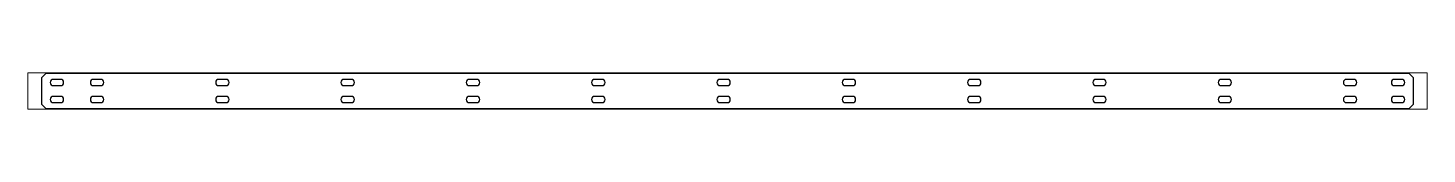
# Paper-space layout 'Layout1' of a CAD drawing. Header units: millimetres. Extents: x 0 to 257, y 94 to 101.
# The model-space entities are those that its viewports show. They can reach past a viewport. Long polylines and large blocks are cut down to what shows.
import ezdxf

# ---------------------------------------------------------------- set-up
doc = ezdxf.new("R2010")
doc.units = ezdxf.units.MM
doc.header["$LTSCALE"] = 25
doc.layers.add('3_Pezzi', color=7, linetype='Continuous')
doc.layers.add('5_Bulloni', color=7, linetype='Continuous')

msp = doc.modelspace()

# ---------------------------------------------------------------- linework, layer by layer
at = {"layer": '3_Pezzi', "color": 3, "linetype": 'Continuous'}
for p, q in [((0, 15), (5, 20)), ((5, 20), (1527.5, 20)), ((1527.5, 20), (1532.5, 15)), ((0, -15), (0, 15)), ((1532.5, 15), (1532.5, -15)), ((5, -20), (0, -15)), ((1532.5, -15), (1527.5, -20)), ((1527.5, -20), (5, -20))]:
    msp.add_line(p, q, dxfattribs=at)
at = {"layer": '5_Bulloni', "color": 4, "linetype": 'Continuous'}
for p, q in [((21, 13), (13, 13)), ((13, 6), (21, 6)), ((65.9, 13), (57.9, 13)), ((57.9, 6), (65.9, 6)), ((205.9, 13), (197.9, 13)), ((197.9, 6), (205.9, 6)), ((345.9, 13), (337.9, 13)), ((337.9, 6), (345.9, 6)), ((485.9, 13), (477.9, 13)), ((477.9, 6), (485.9, 6)), ((625.9, 13), (617.9, 13)), ((617.9, 6), (625.9, 6)), ((765.9, 13), (757.9, 13)), ((757.9, 6), (765.9, 6)), ((905.9, 13), (897.9, 13)), ((897.9, 6), (905.9, 6)), ((1045.9, 13), (1037.9, 13)), ((1037.9, 6), (1045.9, 6)), ((1185.9, 13), (1177.9, 13)), ((1177.9, 6), (1185.9, 6)), ((1325.9, 13), (1317.9, 13)), ((1317.9, 6), (1325.9, 6)), ((1465.9, 13), (1457.9, 13)), ((1457.9, 6), (1465.9, 6)), ((1519.5, 13), (1511.5, 13)), ((1511.5, 6), (1519.5, 6)), ((21, -6), (13, -6)), ((13, -13), (21, -13)), ((65.9, -6), (57.9, -6)), ((57.9, -13), (65.9, -13)), ((205.9, -6), (197.9, -6)), ((197.9, -13), (205.9, -13)), ((345.9, -6), (337.9, -6)), ((337.9, -13), (345.9, -13)), ((485.9, -6), (477.9, -6)), ((477.9, -13), (485.9, -13)), ((625.9, -6), (617.9, -6)), ((617.9, -13), (625.9, -13)), ((765.9, -6), (757.9, -6)), ((757.9, -13), (765.9, -13)), ((905.9, -6), (897.9, -6)), ((897.9, -13), (905.9, -13)), ((1045.9, -6), (1037.9, -6)), ((1037.9, -13), (1045.9, -13)), ((1185.9, -6), (1177.9, -6)), ((1177.9, -13), (1185.9, -13)), ((1325.9, -6), (1317.9, -6)), ((1317.9, -13), (1325.9, -13)), ((1465.9, -6), (1457.9, -6)), ((1457.9, -13), (1465.9, -13)), ((1519.5, -6), (1511.5, -6)), ((1511.5, -13), (1519.5, -13))]:
    msp.add_line(p, q, dxfattribs=at)
for centre, start, end in [((13, 9.5), 90, 270), ((21, 9.5), 270, 90), ((57.9, 9.5), 90, 270), ((65.9, 9.5), 270, 90), ((197.9, 9.5), 90, 270), ((205.9, 9.5), 270, 90), ((337.9, 9.5), 90, 270), ((345.9, 9.5), 270, 90), ((477.9, 9.5), 90, 270), ((485.9, 9.5), 270, 90), ((617.9, 9.5), 90, 270), ((625.9, 9.5), 270, 90), ((757.9, 9.5), 90, 270), ((765.9, 9.5), 270, 90), ((897.9, 9.5), 90, 270), ((905.9, 9.5), 270, 90), ((1037.9, 9.5), 90, 270), ((1045.9, 9.5), 270, 90), ((1177.9, 9.5), 90, 270), ((1185.9, 9.5), 270, 90), ((1317.9, 9.5), 90, 270), ((1325.9, 9.5), 270, 90), ((1457.9, 9.5), 90, 270), ((1465.9, 9.5), 270, 90), ((1511.5, 9.5), 90, 270), ((1519.5, 9.5), 270, 90), ((13, -9.5), 90, 270), ((21, -9.5), 270, 90), ((57.9, -9.5), 90, 270), ((65.9, -9.5), 270, 90), ((197.9, -9.5), 90, 270), ((205.9, -9.5), 270, 90), ((337.9, -9.5), 90, 270), ((345.9, -9.5), 270, 90), ((477.9, -9.5), 90, 270), ((485.9, -9.5), 270, 90), ((617.9, -9.5), 90, 270), ((625.9, -9.5), 270, 90), ((757.9, -9.5), 90, 270), ((765.9, -9.5), 270, 90), ((897.9, -9.5), 90, 270), ((905.9, -9.5), 270, 90), ((1037.9, -9.5), 90, 270), ((1045.9, -9.5), 270, 90), ((1177.9, -9.5), 90, 270), ((1185.9, -9.5), 270, 90), ((1317.9, -9.5), 90, 270), ((1325.9, -9.5), 270, 90), ((1457.9, -9.5), 90, 270), ((1465.9, -9.5), 270, 90), ((1511.5, -9.5), 90, 270), ((1519.5, -9.5), 270, 90)]:
    msp.add_arc(centre, 3.5, start, end, dxfattribs=at)

psp = doc.layouts.get("Layout1")

# ---------------------------------------------------------------- viewports
at = {"layer": '0'}
psp.add_viewport(center=(128.5, 97.5), size=(257, 6.70805), view_center_point=(766.24, 0), view_height=40.79996, dxfattribs=at)

doc.saveas('drawing.dxf')
